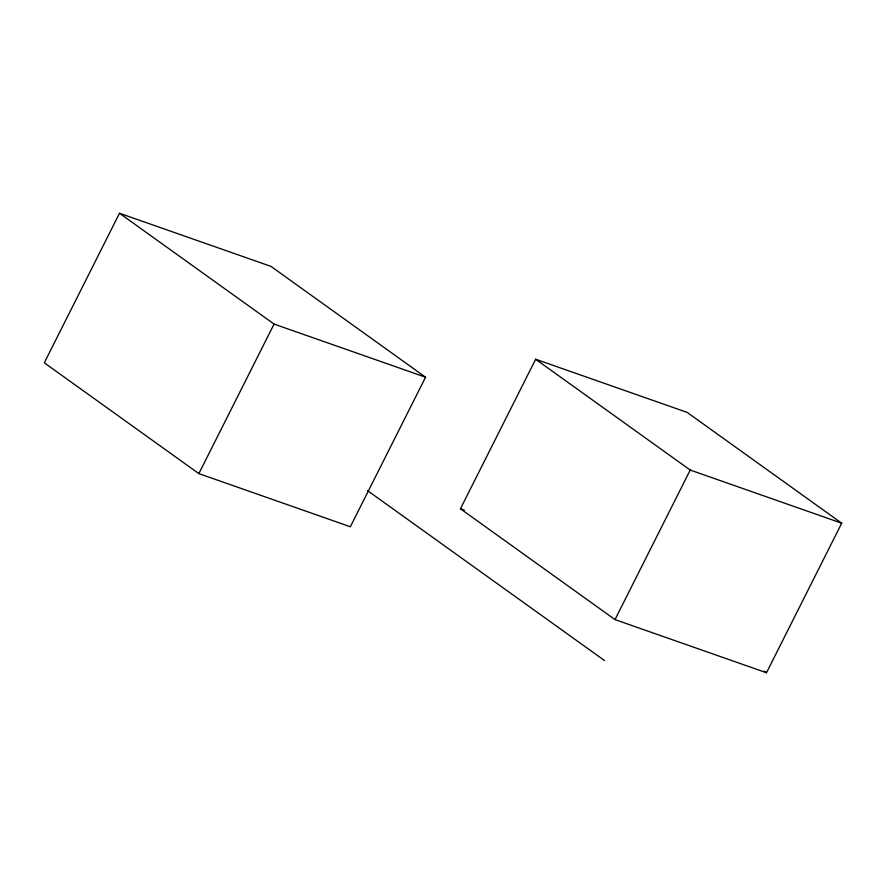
<?xml version="1.0" encoding="UTF-8"?>
<svg xmlns="http://www.w3.org/2000/svg" width="886" height="886" viewBox="0 0 886 886"><rect width="100%" height="100%" fill="white"/><g stroke="black" fill="none" stroke-linecap="round" stroke-linejoin="round"><path stroke-width="1.33" d="M119.51 213.26L44.3 362.806L198.863 473.611L350.347 526.76L425.557 377.214L270.994 266.398L119.51 213.26L274.073 324.077L425.557 377.214M198.863 473.611L274.073 324.077M460.443 508.785L535.653 359.24L687.137 412.389L841.7 523.194L766.49 672.74L615.006 619.602L460.443 508.785L464.364 510.159M615.006 619.602L690.216 470.056L535.653 359.24M690.216 470.056L841.7 523.194M764.253 671.134L766.49 672.74M367.59 490.667L604.496 660.524"/></g></svg>
